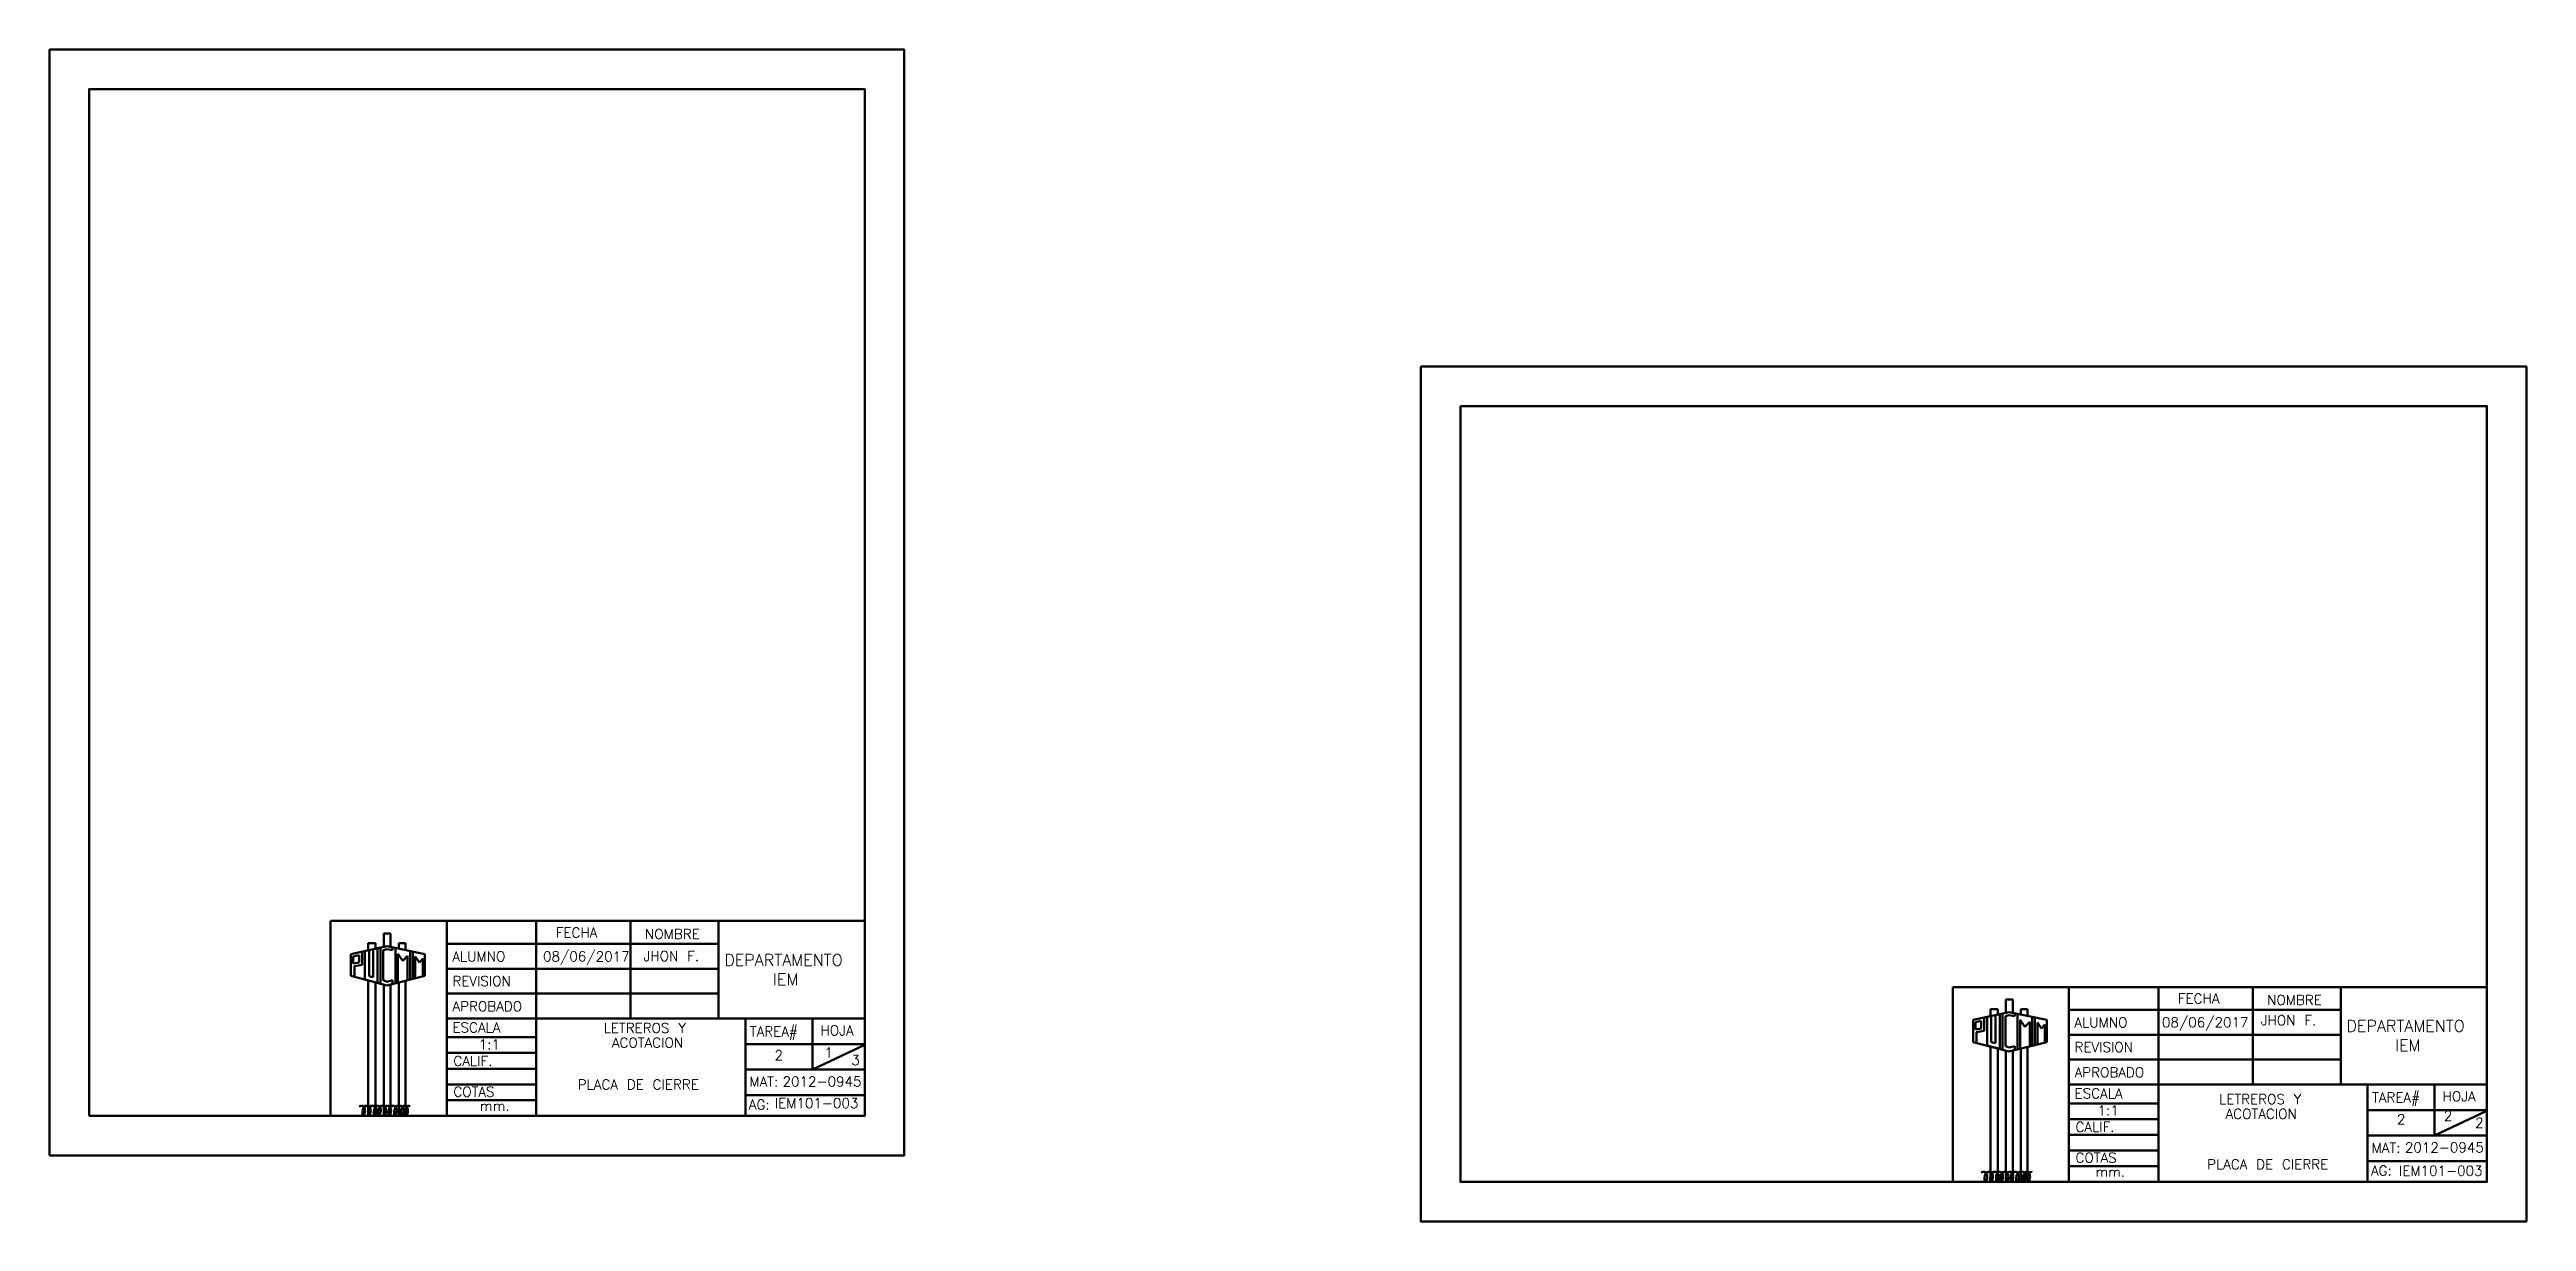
# Model space of a CAD drawing. Header units: inches. Extents: x 22.8 to 47.4, y 11.7 to 23.3.
import ezdxf

# ---------------------------------------------------------------- set-up
doc = ezdxf.new("R2010")
doc.units = ezdxf.units.IN
doc.header["$MEASUREMENT"] = 0
doc.layers.add('P visible', color=7, linetype='Continuous', lineweight=50)
doc.styles.get("Standard").update_dxf_attribs({"font": 'txt.shx', "height": 0.118})

msp = doc.modelspace()

# ---------------------------------------------------------------- linework, layer by layer
at = {"layer": 'P visible'}
for p, q in [((25.564, 12.719), (25.564, 14.658)), ((25.564, 14.658), (30.879, 14.658)), ((25.564, 14.658), (25.564, 14.423)), ((25.564, 14.658), (26.72, 14.658)), ((25.564, 12.719), (25.564, 14.658)), ((25.564, 14.658), (30.879, 14.658)), ((25.564, 14.658), (25.564, 14.423)), ((25.564, 14.658), (26.72, 14.658)), ((26.72, 14.658), (26.72, 12.719)), ((26.72, 14.658), (27.611, 14.658)), ((26.72, 14.658), (26.72, 13.689)), ((26.72, 14.658), (26.72, 14.111)), ((26.72, 14.658), (26.72, 12.719)), ((26.72, 14.658), (27.611, 14.658)), ((26.72, 14.658), (26.72, 13.689)), ((26.72, 14.658), (26.72, 14.111)), ((27.611, 14.658), (27.611, 12.719)), ((27.611, 14.658), (28.549, 14.658)), ((27.611, 14.658), (27.611, 12.719)), ((27.611, 14.658), (28.549, 14.658)), ((28.549, 14.658), (28.549, 13.689)), ((28.549, 14.658), (29.425, 14.658)), ((28.549, 14.658), (28.549, 13.689)), ((28.549, 14.658), (29.425, 14.658)), ((29.425, 14.658), (29.425, 13.689)), ((29.425, 14.658), (29.425, 13.689)), ((30.879, 14.658), (30.879, 12.719)), ((30.879, 14.658), (30.879, 12.719)), ((26.127, 14.408), (25.767, 14.329)), ((26.127, 14.408), (25.767, 14.329)), ((25.767, 14.111), (25.767, 14.329)), ((25.767, 14.111), (25.767, 14.329)), ((25.849, 14.319), (25.79, 14.306)), ((25.849, 14.319), (25.79, 14.306)), ((25.79, 14.234), (25.79, 14.306)), ((25.79, 14.234), (25.79, 14.306)), ((25.849, 14.319), (25.849, 14.244)), ((25.849, 14.319), (25.849, 14.244)), ((25.877, 14.353), (25.877, 14.221)), ((25.877, 14.353), (25.877, 14.221)), ((25.906, 14.36), (25.947, 14.368)), ((25.906, 14.36), (25.947, 14.368)), ((25.907, 14.353), (25.906, 14.36)), ((25.906, 14.36), (25.906, 14.074)), ((25.906, 14.075), (25.906, 14.36)), ((25.907, 14.353), (25.906, 14.36)), ((25.906, 14.36), (25.906, 14.074)), ((25.906, 14.075), (25.906, 14.36)), ((25.939, 14.367), (25.939, 14.436)), ((25.939, 14.436), (26.012, 14.436)), ((25.939, 14.367), (25.939, 14.436)), ((25.939, 14.436), (26.012, 14.436)), ((25.947, 14.368), (25.947, 14.109)), ((25.947, 14.368), (25.947, 14.109)), ((25.989, 14.377), (26.032, 14.387)), ((25.989, 14.377), (26.032, 14.387)), ((25.989, 14.098), (25.989, 14.377)), ((25.989, 14.098), (25.989, 14.377)), ((26.012, 14.436), (26.012, 14.383)), ((26.012, 14.436), (26.012, 14.383)), ((26.127, 14.408), (26.032, 14.387)), ((26.127, 14.408), (26.032, 14.387)), ((26.032, 14.387), (26.032, 14.041)), ((26.032, 14.387), (26.032, 14.041)), ((26.08, 14.397), (26.061, 14.392)), ((26.08, 14.397), (26.061, 14.392)), ((26.061, 14.392), (26.061, 14.034)), ((26.061, 14.392), (26.061, 14.034)), ((26.088, 14.368), (26.127, 14.378)), ((26.127, 14.378), (26.088, 14.368)), ((26.088, 14.368), (26.127, 14.378)), ((26.127, 14.378), (26.088, 14.368)), ((26.088, 14.278), (26.088, 14.368)), ((26.088, 14.278), (26.088, 14.368)), ((26.094, 14.4), (26.094, 14.533)), ((26.094, 14.533), (26.161, 14.533)), ((26.094, 14.4), (26.094, 14.533)), ((26.094, 14.533), (26.161, 14.533)), ((26.502, 14.329), (26.127, 14.408)), ((26.502, 14.329), (26.127, 14.408)), ((26.127, 14.378), (26.181, 14.368)), ((26.127, 14.378), (26.181, 14.368)), ((26.161, 14.533), (26.161, 14.401)), ((26.161, 14.533), (26.161, 14.401)), ((26.181, 14.368), (26.181, 14.396)), ((26.181, 14.368), (26.181, 14.396)), ((26.209, 14.391), (26.209, 14.037)), ((26.209, 14.391), (26.209, 14.037)), ((26.235, 14.044), (26.235, 14.331)), ((26.235, 14.331), (26.283, 14.262)), ((26.235, 14.044), (26.235, 14.331)), ((26.235, 14.331), (26.283, 14.262)), ((26.242, 14.384), (26.242, 14.436)), ((26.242, 14.436), (26.309, 14.436)), ((26.242, 14.384), (26.242, 14.436)), ((26.242, 14.436), (26.309, 14.436)), ((26.283, 14.262), (26.33, 14.312)), ((26.283, 14.262), (26.33, 14.312)), ((26.309, 14.436), (26.309, 14.37)), ((26.309, 14.436), (26.309, 14.37)), ((26.33, 14.312), (26.33, 14.067)), ((26.33, 14.312), (26.33, 14.067)), ((26.355, 14.074), (26.355, 14.36)), ((26.355, 14.074), (26.355, 14.36)), ((26.382, 14.354), (26.382, 14.081)), ((26.382, 14.354), (26.382, 14.081)), ((26.407, 14.087), (26.407, 14.305)), ((26.407, 14.305), (26.448, 14.245)), ((26.407, 14.087), (26.407, 14.305)), ((26.407, 14.305), (26.448, 14.245)), ((26.502, 14.111), (26.502, 14.329)), ((26.502, 14.111), (26.502, 14.329)), ((26.72, 14.429), (29.425, 14.429)), ((26.72, 14.429), (29.425, 14.429)), ((26.127, 14.017), (25.767, 14.111)), ((26.127, 14.017), (25.767, 14.111)), ((25.849, 14.244), (25.79, 14.234)), ((25.849, 14.244), (25.79, 14.234)), ((25.877, 14.221), (25.801, 14.208)), ((25.877, 14.221), (25.801, 14.208)), ((25.801, 14.208), (25.801, 14.102)), ((25.801, 14.208), (25.801, 14.102)), ((25.877, 14.221), (25.877, 14.249)), ((25.877, 14.221), (25.877, 14.249)), ((26.032, 14.041), (25.906, 14.075)), ((26.032, 14.041), (25.906, 14.075)), ((25.939, 12.719), (25.939, 14.066)), ((25.939, 12.719), (25.939, 14.066)), ((25.947, 14.109), (25.989, 14.098)), ((25.947, 14.109), (25.989, 14.098)), ((26.012, 14.047), (26.012, 12.719)), ((26.012, 14.047), (26.012, 12.719)), ((26.088, 14.069), (26.088, 14.278)), ((26.088, 14.069), (26.088, 14.278)), ((26.127, 14.054), (26.088, 14.069)), ((26.127, 14.054), (26.088, 14.069)), ((26.502, 14.111), (26.127, 14.017)), ((26.502, 14.111), (26.127, 14.017)), ((26.181, 14.069), (26.127, 14.054)), ((26.181, 14.069), (26.127, 14.054)), ((26.181, 14.031), (26.181, 14.069)), ((26.181, 14.031), (26.181, 14.069)), ((26.309, 14.062), (26.309, 12.719)), ((26.309, 14.062), (26.309, 12.719)), ((26.448, 14.245), (26.482, 14.285)), ((26.448, 14.245), (26.482, 14.285)), ((26.482, 14.106), (26.482, 14.285)), ((26.482, 14.106), (26.482, 14.285)), ((26.72, 14.182), (29.425, 14.182)), ((26.72, 14.182), (29.425, 14.182)), ((26.061, 14.034), (26.127, 14.017)), ((26.061, 14.034), (26.127, 14.017)), ((26.094, 12.719), (26.094, 14.026)), ((26.094, 12.719), (26.094, 14.026)), ((26.127, 14.017), (26.181, 14.031)), ((26.127, 14.017), (26.181, 14.031)), ((26.161, 14.025), (26.161, 12.719)), ((26.161, 14.025), (26.161, 12.719)), ((26.242, 12.719), (26.242, 14.046)), ((26.242, 12.719), (26.242, 14.046)), ((26.72, 13.689), (26.72, 13.935)), ((26.72, 13.935), (29.425, 13.935)), ((26.72, 13.689), (26.72, 13.935)), ((26.72, 13.935), (29.425, 13.935)), ((41.702, 12.063), (41.702, 14.001)), ((41.702, 14.001), (47.017, 14.001)), ((41.702, 14.001), (41.702, 13.767)), ((41.702, 14.001), (42.859, 14.001)), ((41.702, 12.063), (41.702, 14.001)), ((41.702, 14.001), (47.017, 14.001)), ((41.702, 14.001), (41.702, 13.767)), ((41.702, 14.001), (42.859, 14.001)), ((42.232, 13.744), (42.232, 13.876)), ((42.232, 13.876), (42.299, 13.876)), ((42.232, 13.744), (42.232, 13.876)), ((42.232, 13.876), (42.299, 13.876)), ((42.299, 13.876), (42.299, 13.744)), ((42.299, 13.876), (42.299, 13.744)), ((42.859, 14.001), (42.859, 12.063)), ((42.859, 14.001), (43.75, 14.001)), ((42.859, 14.001), (42.859, 13.032)), ((42.859, 14.001), (42.859, 13.454)), ((42.859, 14.001), (42.859, 12.063)), ((42.859, 14.001), (43.75, 14.001)), ((42.859, 14.001), (42.859, 13.032)), ((42.859, 14.001), (42.859, 13.454)), ((43.75, 14.001), (43.75, 12.063)), ((43.75, 14.001), (44.688, 14.001)), ((43.75, 14.001), (43.75, 12.063)), ((43.75, 14.001), (44.688, 14.001)), ((44.688, 14.001), (44.688, 13.032)), ((44.688, 14.001), (45.563, 14.001)), ((44.688, 14.001), (44.688, 13.032)), ((44.688, 14.001), (45.563, 14.001)), ((45.563, 14.001), (45.563, 13.032)), ((45.563, 14.001), (45.563, 13.032)), ((47.017, 14.001), (47.017, 12.063)), ((47.017, 14.001), (47.017, 12.063)), ((26.72, 13.689), (30.879, 13.689)), ((26.72, 13.689), (30.879, 13.689)), ((29.691, 12.719), (29.691, 13.689)), ((29.691, 13.689), (29.691, 13.425)), ((29.691, 12.719), (29.691, 13.689)), ((29.691, 13.689), (29.691, 13.425)), ((30.879, 13.689), (30.358, 13.689)), ((30.358, 13.689), (30.358, 13.179)), ((30.879, 13.689), (30.358, 13.689)), ((30.358, 13.689), (30.358, 13.179)), ((30.879, 13.689), (30.512, 13.689)), ((30.879, 13.689), (30.512, 13.689)), ((42.265, 13.751), (41.905, 13.673)), ((42.265, 13.751), (41.905, 13.673)), ((41.905, 13.454), (41.905, 13.673)), ((41.905, 13.454), (41.905, 13.673)), ((41.987, 13.663), (41.929, 13.65)), ((41.987, 13.663), (41.929, 13.65)), ((41.929, 13.577), (41.929, 13.65)), ((41.929, 13.577), (41.929, 13.65)), ((41.987, 13.588), (41.929, 13.577)), ((41.987, 13.588), (41.929, 13.577)), ((42.015, 13.564), (41.939, 13.551)), ((42.015, 13.564), (41.939, 13.551)), ((41.987, 13.663), (41.987, 13.588)), ((41.987, 13.663), (41.987, 13.588)), ((42.015, 13.697), (42.015, 13.564)), ((42.015, 13.697), (42.015, 13.564)), ((42.015, 13.564), (42.015, 13.593)), ((42.015, 13.564), (42.015, 13.593)), ((42.044, 13.703), (42.085, 13.712)), ((42.044, 13.703), (42.085, 13.712)), ((42.045, 13.697), (42.044, 13.703)), ((42.044, 13.703), (42.044, 13.418)), ((42.044, 13.419), (42.044, 13.703)), ((42.045, 13.697), (42.044, 13.703)), ((42.044, 13.703), (42.044, 13.418)), ((42.044, 13.419), (42.044, 13.703)), ((42.077, 13.71), (42.077, 13.779)), ((42.077, 13.779), (42.151, 13.779)), ((42.077, 13.71), (42.077, 13.779)), ((42.077, 13.779), (42.151, 13.779)), ((42.085, 13.712), (42.085, 13.452)), ((42.085, 13.712), (42.085, 13.452)), ((42.127, 13.721), (42.171, 13.73)), ((42.127, 13.721), (42.171, 13.73)), ((42.127, 13.441), (42.127, 13.721)), ((42.127, 13.441), (42.127, 13.721)), ((42.151, 13.779), (42.151, 13.726)), ((42.151, 13.779), (42.151, 13.726)), ((42.265, 13.751), (42.171, 13.73)), ((42.265, 13.751), (42.171, 13.73)), ((42.171, 13.73), (42.171, 13.385)), ((42.171, 13.73), (42.171, 13.385)), ((42.218, 13.741), (42.199, 13.736)), ((42.218, 13.741), (42.199, 13.736)), ((42.199, 13.736), (42.199, 13.377)), ((42.199, 13.736), (42.199, 13.377)), ((42.226, 13.711), (42.265, 13.722)), ((42.265, 13.722), (42.226, 13.711)), ((42.226, 13.711), (42.265, 13.722)), ((42.265, 13.722), (42.226, 13.711)), ((42.226, 13.622), (42.226, 13.711)), ((42.226, 13.622), (42.226, 13.711)), ((42.226, 13.412), (42.226, 13.622)), ((42.226, 13.412), (42.226, 13.622)), ((42.64, 13.673), (42.265, 13.751)), ((42.64, 13.673), (42.265, 13.751)), ((42.265, 13.722), (42.319, 13.711)), ((42.265, 13.722), (42.319, 13.711)), ((42.319, 13.711), (42.319, 13.74)), ((42.319, 13.711), (42.319, 13.74)), ((42.347, 13.734), (42.347, 13.381)), ((42.347, 13.734), (42.347, 13.381)), ((42.373, 13.387), (42.373, 13.674)), ((42.373, 13.674), (42.421, 13.605)), ((42.373, 13.387), (42.373, 13.674)), ((42.373, 13.674), (42.421, 13.605)), ((42.38, 13.727), (42.38, 13.779)), ((42.38, 13.779), (42.448, 13.779)), ((42.38, 13.727), (42.38, 13.779)), ((42.38, 13.779), (42.448, 13.779)), ((42.421, 13.605), (42.468, 13.656)), ((42.421, 13.605), (42.468, 13.656)), ((42.448, 13.779), (42.448, 13.713)), ((42.448, 13.779), (42.448, 13.713)), ((42.468, 13.656), (42.468, 13.411)), ((42.468, 13.656), (42.468, 13.411)), ((42.494, 13.417), (42.494, 13.703)), ((42.494, 13.417), (42.494, 13.703)), ((42.52, 13.698), (42.52, 13.424)), ((42.52, 13.698), (42.52, 13.424)), ((42.545, 13.43), (42.545, 13.648)), ((42.545, 13.648), (42.586, 13.589)), ((42.545, 13.43), (42.545, 13.648)), ((42.545, 13.648), (42.586, 13.589)), ((42.586, 13.589), (42.62, 13.628)), ((42.586, 13.589), (42.62, 13.628)), ((42.62, 13.449), (42.62, 13.628)), ((42.62, 13.449), (42.62, 13.628)), ((42.64, 13.454), (42.64, 13.673)), ((42.64, 13.454), (42.64, 13.673)), ((42.859, 13.773), (45.563, 13.773)), ((42.859, 13.773), (45.563, 13.773)), ((27.611, 13.501), (26.72, 13.501)), ((27.611, 13.501), (26.72, 13.501)), ((27.611, 13.345), (26.72, 13.345)), ((27.611, 13.345), (26.72, 13.345)), ((29.692, 13.434), (30.879, 13.434)), ((29.692, 13.434), (30.879, 13.434)), ((30.358, 13.179), (30.879, 13.425)), ((30.358, 13.179), (30.879, 13.425)), ((30.879, 13.434), (30.879, 13.179)), ((30.879, 13.434), (30.879, 13.179)), ((30.879, 13.425), (30.879, 13.162)), ((30.879, 13.425), (30.879, 13.162)), ((30.879, 13.425), (30.879, 13.162)), ((30.879, 13.425), (30.879, 13.162)), ((42.265, 13.36), (41.905, 13.454)), ((42.265, 13.36), (41.905, 13.454)), ((41.939, 13.551), (41.939, 13.445)), ((41.939, 13.551), (41.939, 13.445)), ((42.171, 13.385), (42.044, 13.419)), ((42.171, 13.385), (42.044, 13.419)), ((42.077, 12.063), (42.077, 13.409)), ((42.077, 12.063), (42.077, 13.409)), ((42.085, 13.452), (42.127, 13.441)), ((42.085, 13.452), (42.127, 13.441)), ((42.151, 13.39), (42.151, 12.063)), ((42.151, 13.39), (42.151, 12.063)), ((42.199, 13.377), (42.265, 13.36)), ((42.199, 13.377), (42.265, 13.36)), ((42.265, 13.398), (42.226, 13.412)), ((42.265, 13.398), (42.226, 13.412)), ((42.232, 12.063), (42.232, 13.369)), ((42.232, 12.063), (42.232, 13.369)), ((42.64, 13.454), (42.265, 13.36)), ((42.64, 13.454), (42.265, 13.36)), ((42.319, 13.412), (42.265, 13.398)), ((42.319, 13.412), (42.265, 13.398)), ((42.265, 13.36), (42.319, 13.375)), ((42.265, 13.36), (42.319, 13.375)), ((42.299, 13.369), (42.299, 12.063)), ((42.299, 13.369), (42.299, 12.063)), ((42.319, 13.375), (42.319, 13.412)), ((42.319, 13.375), (42.319, 13.412)), ((42.38, 12.063), (42.38, 13.389)), ((42.38, 12.063), (42.38, 13.389)), ((42.448, 13.406), (42.448, 12.063)), ((42.448, 13.406), (42.448, 12.063)), ((42.859, 13.526), (45.563, 13.526)), ((42.859, 13.526), (45.563, 13.526)), ((27.611, 13.188), (26.72, 13.188)), ((27.611, 13.188), (26.72, 13.188)), ((30.879, 13.179), (29.691, 13.179)), ((30.879, 13.179), (29.691, 13.179)), ((29.691, 13.162), (29.691, 12.899)), ((29.691, 13.162), (29.691, 12.899)), ((42.859, 13.032), (42.859, 13.279)), ((42.859, 13.279), (45.563, 13.279)), ((42.859, 13.032), (42.859, 13.279)), ((42.859, 13.279), (45.563, 13.279)), ((27.611, 13.032), (26.72, 13.032)), ((27.611, 13.032), (26.72, 13.032)), ((27.611, 12.876), (26.72, 12.876)), ((27.611, 12.876), (26.72, 12.876)), ((27.611, 12.719), (27.611, 12.876)), ((27.611, 12.719), (27.611, 12.876)), ((29.688, 12.925), (30.879, 12.925)), ((29.688, 12.925), (30.879, 12.925)), ((42.859, 13.032), (47.017, 13.032)), ((42.859, 13.032), (47.017, 13.032)), ((43.75, 12.844), (42.859, 12.844)), ((43.75, 12.844), (42.859, 12.844)), ((45.829, 12.063), (45.829, 13.032)), ((45.829, 13.032), (45.829, 12.769)), ((45.829, 12.063), (45.829, 13.032)), ((45.829, 13.032), (45.829, 12.769)), ((47.017, 13.032), (46.496, 13.032)), ((46.496, 13.032), (46.496, 12.523)), ((47.017, 13.032), (46.496, 13.032)), ((46.496, 13.032), (46.496, 12.523)), ((47.017, 13.032), (46.65, 13.032)), ((47.017, 13.032), (46.65, 13.032)), ((25.564, 12.719), (30.879, 12.719)), ((25.564, 12.719), (25.939, 12.719)), ((25.564, 12.719), (25.939, 12.719)), ((25.564, 12.719), (30.879, 12.719)), ((25.564, 12.719), (25.939, 12.719)), ((25.564, 12.719), (25.939, 12.719)), ((30.879, 12.719), (29.691, 12.719)), ((30.879, 12.719), (29.691, 12.719)), ((30.879, 12.719), (29.691, 12.719)), ((30.879, 12.719), (29.691, 12.719)), ((43.75, 12.688), (42.859, 12.688)), ((43.75, 12.688), (42.859, 12.688)), ((45.83, 12.777), (47.017, 12.777)), ((45.83, 12.777), (47.017, 12.777)), ((46.496, 12.523), (47.017, 12.769)), ((46.496, 12.523), (47.017, 12.769)), ((47.017, 12.777), (47.017, 12.523)), ((47.017, 12.777), (47.017, 12.523)), ((47.017, 12.769), (47.017, 12.506)), ((47.017, 12.769), (47.017, 12.506)), ((47.017, 12.769), (47.017, 12.506)), ((47.017, 12.769), (47.017, 12.506)), ((43.75, 12.532), (42.859, 12.532)), ((43.75, 12.532), (42.859, 12.532)), ((43.75, 12.375), (42.859, 12.375)), ((43.75, 12.375), (42.859, 12.375)), ((47.017, 12.523), (45.829, 12.523)), ((47.017, 12.523), (45.829, 12.523)), ((45.829, 12.506), (45.829, 12.243)), ((45.829, 12.506), (45.829, 12.243)), ((43.75, 12.219), (42.859, 12.219)), ((43.75, 12.219), (42.859, 12.219)), ((43.75, 12.063), (43.75, 12.219)), ((43.75, 12.063), (43.75, 12.219)), ((45.826, 12.268), (47.017, 12.268)), ((45.826, 12.268), (47.017, 12.268)), ((41.702, 12.063), (47.017, 12.063)), ((41.702, 12.063), (42.077, 12.063)), ((41.702, 12.063), (42.077, 12.063)), ((41.702, 12.063), (47.017, 12.063)), ((41.702, 12.063), (42.077, 12.063)), ((41.702, 12.063), (42.077, 12.063)), ((47.017, 12.063), (45.829, 12.063)), ((47.017, 12.063), (45.829, 12.063)), ((47.017, 12.063), (45.829, 12.063)), ((47.017, 12.063), (45.829, 12.063))]:
    msp.add_line(p, q, dxfattribs=at)
for points in [[(22.768, 12.326), (31.272, 12.326), (31.272, 23.326), (22.768, 23.326)], [(23.162, 12.719), (30.879, 12.719), (30.879, 22.932), (23.162, 22.932)], [(36.41, 20.173), (47.41, 20.173), (47.41, 11.669), (36.41, 11.669)], [(36.804, 19.779), (47.017, 19.779), (47.017, 12.063), (36.804, 12.063)]]:
    msp.add_lwpolyline(points, close=True, dxfattribs=at)
for points in [[(25.849, 12.812), (25.884, 12.819), (25.907, 12.769), (25.891, 12.719)], [(25.929, 12.816), (25.903, 12.818), (25.89, 12.799), (25.883, 12.719)], [(25.905, 12.812), (25.94, 12.819), (25.964, 12.769), (25.948, 12.719)], [(25.985, 12.816), (25.959, 12.818), (25.946, 12.799), (25.939, 12.719)], [(25.963, 12.812), (25.998, 12.819), (26.021, 12.769), (26.005, 12.719)], [(26.043, 12.816), (26.017, 12.818), (26.004, 12.799), (25.997, 12.719)], [(26.005, 12.812), (26.041, 12.819), (26.064, 12.769), (26.048, 12.719)], [(26.085, 12.816), (26.06, 12.818), (26.046, 12.799), (26.039, 12.719)], [(26.06, 12.812), (26.095, 12.819), (26.118, 12.769), (26.102, 12.719)], [(26.14, 12.816), (26.114, 12.818), (26.101, 12.799), (26.094, 12.719)], [(26.107, 12.812), (26.142, 12.819), (26.166, 12.769), (26.149, 12.719)], [(26.187, 12.816), (26.161, 12.818), (26.148, 12.799), (26.141, 12.719)], [(26.164, 12.812), (26.199, 12.819), (26.223, 12.769), (26.207, 12.719)], [(26.244, 12.816), (26.218, 12.818), (26.205, 12.799), (26.198, 12.719)], [(26.231, 12.812), (26.267, 12.819), (26.29, 12.769), (26.274, 12.719)], [(26.311, 12.816), (26.285, 12.818), (26.272, 12.799), (26.265, 12.719)], [(26.275, 12.812), (26.311, 12.819), (26.334, 12.769), (26.318, 12.719)], [(26.355, 12.816), (26.33, 12.818), (26.316, 12.799), (26.309, 12.719)], [(41.987, 12.156), (42.022, 12.162), (42.046, 12.112), (42.03, 12.063)], [(42.067, 12.159), (42.041, 12.161), (42.028, 12.142), (42.021, 12.063)], [(42.043, 12.156), (42.079, 12.162), (42.102, 12.112), (42.086, 12.063)], [(42.123, 12.159), (42.098, 12.161), (42.084, 12.142), (42.077, 12.063)], [(42.101, 12.156), (42.136, 12.162), (42.16, 12.112), (42.144, 12.063)], [(42.181, 12.159), (42.155, 12.161), (42.142, 12.142), (42.135, 12.063)], [(42.144, 12.156), (42.179, 12.162), (42.202, 12.112), (42.186, 12.063)], [(42.224, 12.159), (42.198, 12.161), (42.185, 12.142), (42.178, 12.063)], [(42.198, 12.156), (42.233, 12.162), (42.257, 12.112), (42.241, 12.063)], [(42.278, 12.159), (42.252, 12.161), (42.239, 12.142), (42.232, 12.063)], [(42.245, 12.156), (42.281, 12.162), (42.304, 12.112), (42.288, 12.063)], [(42.325, 12.159), (42.299, 12.161), (42.286, 12.142), (42.279, 12.063)], [(42.302, 12.156), (42.338, 12.162), (42.361, 12.112), (42.345, 12.063)], [(42.382, 12.159), (42.357, 12.161), (42.343, 12.142), (42.336, 12.063)], [(42.369, 12.156), (42.405, 12.162), (42.428, 12.112), (42.412, 12.063)], [(42.449, 12.159), (42.424, 12.161), (42.41, 12.142), (42.403, 12.063)], [(42.413, 12.156), (42.449, 12.162), (42.472, 12.112), (42.456, 12.063)], [(42.494, 12.159), (42.468, 12.161), (42.455, 12.142), (42.448, 12.063)]]:
    msp.add_spline(points, degree=3, dxfattribs=at)

# ---------------------------------------------------------------- texts
for s, height, p in [('FECHA', 0.0985, (27.805, 14.493)), ('NOMBRE', 0.0985, (28.692, 14.479)), ('ALUMNO', 0.0985, (26.775, 14.256)), ('08/06/2017', 0.0985, (27.678, 14.256)), ('JHON F.', 0.0985, (28.678, 14.259)), ('DEPARTAMENTO', 0.11583, (29.482, 14.212)), ('DEPARTAMENTO', 0.11583, (29.482, 14.212)), ('REVISION', 0.0982, (26.777, 14.011)), ('IEM', 0.1158, (29.965, 14.019)), ('IEM', 0.1158, (29.965, 14.019)), ('APROBADO', 0.0985, (26.777, 13.76)), ('FECHA', 0.0985, (43.943, 13.837)), ('NOMBRE', 0.0985, (44.83, 13.823)), ('ESCALA', 0.0985, (26.777, 13.549)), ('LETREROS Y', 0.0985, (28.281, 13.544)), ('TAREA#', 0.0985, (29.736, 13.51)), ('HOJA', 0.0985, (30.438, 13.52)), ('ALUMNO', 0.0985, (42.913, 13.599)), ('08/06/2017', 0.0985, (43.784, 13.6)), ('JHON F.', 0.0985, (44.767, 13.621)), ('DEPARTAMENTO', 0.11583, (45.62, 13.556)), ('DEPARTAMENTO', 0.11583, (45.62, 13.556)), ('CALIF.', 0.0985, (26.786, 13.216)), ('1:1', 0.0985, (27.038, 13.38)), ('ACOTACION', 0.0985, (28.363, 13.398)), ('2', 0.0985, (29.981, 13.274)), ('1', 0.0985, (30.477, 13.3)), ('3', 0.0985, (30.745, 13.224)), ('REVISION', 0.0982, (42.915, 13.354)), ('IEM', 0.1158, (46.103, 13.363)), ('IEM', 0.1158, (46.103, 13.363)), ('PLACA DE CIERRE', 0.09846, (28.023, 12.982)), ('MAT:', 0.0985, (29.731, 13.01)), ('2012-0945', 0.0985, (30.061, 13.012)), ('APROBADO', 0.0985, (42.915, 13.103)), ('COTAS', 0.0985, (26.786, 12.91)), ('mm.', 0.0985, (27.05, 12.771)), ('AG:', 0.0985, (29.725, 12.782)), ('IEM101-003', 0.0985, (29.984, 12.797)), ('ESCALA', 0.0985, (42.915, 12.893)), ('1:1', 0.0985, (43.144, 12.724)), ('LETREROS Y', 0.0985, (44.353, 12.836)), ('TAREA#', 0.0985, (45.874, 12.853)), ('HOJA', 0.0985, (46.576, 12.864)), ('CALIF.', 0.0985, (42.924, 12.56)), ('ACOTACION', 0.0985, (44.417, 12.69)), ('2', 0.0985, (46.122, 12.636)), ('2', 0.0985, (46.588, 12.67)), ('2', 0.0985, (46.899, 12.601)), ('COTAS', 0.0985, (42.924, 12.254)), ('MAT:', 0.0985, (45.87, 12.353)), ('2012-0945', 0.0985, (46.201, 12.356)), ('mm.', 0.0985, (43.122, 12.115)), ('PLACA DE CIERRE', 0.09846, (44.233, 12.188)), ('AG:', 0.0985, (45.863, 12.126)), ('IEM101-003', 0.0985, (46.142, 12.124))]:
    msp.add_text(s, height=height, dxfattribs=at).set_placement(p)

doc.saveas('drawing.dxf')
